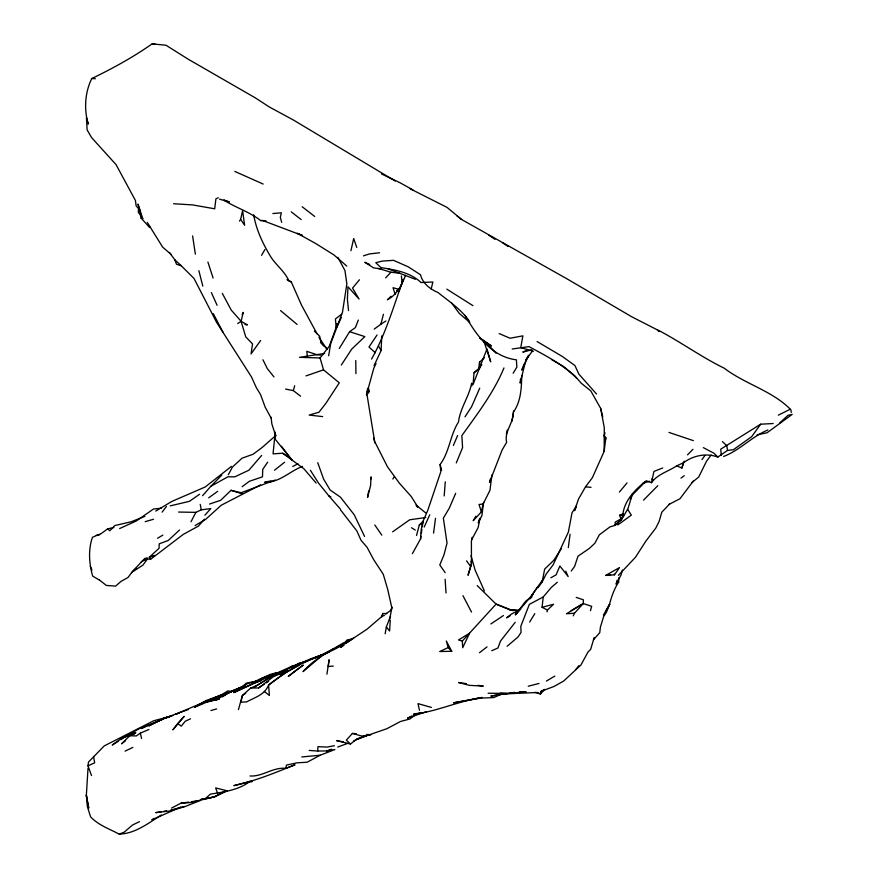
<?xml version="1.0" encoding="UTF-8"?>
<svg xmlns="http://www.w3.org/2000/svg" width="878" height="878" viewBox="0 0 878 878"><rect width="100%" height="100%" fill="white"/><g stroke="black" fill="none" stroke-linecap="round" stroke-linejoin="round"><path stroke-width="1.32" d="M576.144 507.133L574.508 510.7L578.58 498.913L585.494 486.884L592.354 477.72L604.152 451.38L604.284 427.674L600.673 408.424L590.817 390.929L581.082 383.071L574.805 375.839L563.358 366.335L551.56 359.585M521.762 375.411C521.433 388.109 521.027 401.301 513.432 412.111C513.685 422.966 504.082 431.383 506.639 442.347L502.106 450.008L489.529 482.351L490.55 478.598M88.009 768.206L86.318 795.94L88.744 808.144L86.362 794.963L87.35 806.586L90.599 816.858C98.248 825.1 109.377 828.898 119.123 834.1C134.883 833.826 148.437 823.158 161.343 814.993M573.224 615.851L574.475 613.217L583.277 603.537L583.387 599.806L576.209 597.402M149.644 226.283L149.6 227.468L141.062 218.051L140.787 214.43M275.242 432.097L273.058 453.849L282.672 453.235L288.269 456.549M374.061 365.665L381.096 350.552L381.787 335.923M309.199 750.427L317.682 751.041L317.957 746.64L327.044 747.09L334.397 745.707M390.249 620.428L389.602 630.997L386.342 626.914L390.49 616.466M412.397 553.645L420.562 538.862L421.264 529.204L423.075 521.214L427.718 510.524L440.822 471.695L440.119 464.484C449.58 451.83 450.008 435.214 458.503 422.011C460.16 408.072 469.104 396.669 471.651 383.159L471.98 385.771M444.18 495.949L445.278 481.846M520.5 378.989L520.171 383.071L525.823 360.123M481.792 364.568L479.64 368.014L474.043 372.766L473.033 384.586L487.005 348.895M571.249 571.051L574.618 566.442L577.998 556.191L589.412 548.355L594.779 543.35L599.345 534.823L609.958 526.888L615.346 525.296L615.149 522.158L621.009 518.876L623.523 515.913L622.963 513.773C624.774 499.911 635.694 489.013 646.274 480.782L651.476 482.691L653.923 471.442L662.758 467.952M542.066 607.302L553.557 604.251L547.444 610.056L542.066 607.302L543.23 596.963L551.263 587.503L557.332 582.246M336.768 323.576L336.351 326.967L329.294 346.217L320.064 357.972L299.508 357.335L324.619 353.45M474.043 372.766L478.762 368.771L479.575 362.098L484.393 357.719M604.152 451.38L605.82 437.694L604.196 435.378L605.03 432.821M491.932 474.91L489.979 490.242L483.098 504.038L481.363 511.918L473.198 520.709L475.843 516.264M91.51 775.548L87.987 765.868L88.491 762.071L104.219 745.927L153.716 720.75L169.992 716.448L166.271 717.952M433.567 533.111L435.51 518.316M483.613 502.392L481.868 515.759L478.269 522.772L479.322 519.074M568.318 547.609L570.063 534.252M141.062 218.051L142.752 218.754L138.461 212.41L139.141 207.493M420.562 538.862L420.957 536.151M421.341 533.429L421.912 529.357M422.307 526.646L423.075 521.214L419.322 524.978L416.523 535.481M326.923 674.205L329.107 659.718L328.218 666.479L333.267 666.095M618.31 522.322L617.892 524.912L631.337 515.112L627.671 509.394M605.392 440.372L605.82 437.694M328.657 355.766L330.765 343.353L342.453 312.414L346.865 283.879L344.933 270.512L337.789 257.298M368.683 490.956L367.586 497.376L370.56 485.666L371.098 476.831L370.659 479.399M385.179 633.762L386.342 626.914M511.841 421.374L513.652 410.937M538.148 587.623L542.121 581.993L544.678 569.087L553.755 560.351L561.514 548.487M367.586 388.756L366.51 394.716L369.265 391.401L368.321 387.637M472.144 537.259L471.398 541.265L471.464 563.819L468.106 575.068L471.464 563.819L471.036 561.174M249.978 775.976C262.544 776.898 272.959 766.933 285.844 768.349L286.458 765.111L296.863 762.85L307.179 762.214L320.097 755.245L334.891 749.549L326.638 750.92L317.682 751.041M479.97 518.163L478.17 527.513L471.629 539.827M389.448 620.044L391.895 608.004L387.626 589.061L383.247 574.234L373.644 559.604L367.125 547.378L361.012 540.288L356.896 530.981L340.62 509.975M543.91 689.823L541.057 691.337L540.475 693.982L534.724 692.336M240.627 219.401L242.591 210.643L244.622 225.284L240.627 219.401L239.442 221.124M506.365 434.039L507.264 430.033M350.937 250.691L353.691 238.553L356.775 247.398M547.027 611.867L547.444 610.056M618.628 577.856L618.672 581.949L616.202 584.024L617.102 580.182M260.623 340.499L251.064 353.9L252.546 343.935L245.719 336.845L241.099 321.282L243.261 312.359L242.152 314.598M431.153 289.005L432.898 282.003L421.034 282.54C410.213 272.29 395.111 269.842 380.953 267.614L375.784 262.709L382.402 261.073L393.531 260.338L408.27 266.846L420.54 274.781C422.636 283.462 430.077 289.136 437.946 292.473C448.976 301.341 461.301 309.429 469.368 321.282M374.204 329.118L380.854 324.223L383.434 314.28M609.409 604.701C611.428 596.722 614.216 588.908 618.672 581.949M622.414 569.987L620.998 575.09L616.202 584.024M238.443 709.567L242.383 695.508L250.68 688.045L256.947 685.389L277.459 672.833L291.156 666.611L309.034 660.091M344.044 645.198L340.785 647.47L346.667 640.435L353.538 638.24L345.098 643.739L367.004 629.219L382.04 616.301L382.83 613.492L386.704 613.557M300.594 396.187L293.307 390.589L294.69 385.738M590.444 610.682L591.695 606.358L583.277 603.537L571.161 610.671M651.476 482.691C657.446 474.164 668.29 471.519 676.609 465.911L681.888 468.007L683.424 462.75C693.148 455.528 706.34 452.708 717.798 457.076L727.489 450.447L733.415 449.69L751.678 436.651L760.666 424.195L773.189 423.525M594.23 637.439L590.62 649.435L587.997 652.025L580.907 665.03L563.676 681.032L554.117 686.42L541.057 691.337M681.888 468.007L684.171 461.137M369.265 391.401L366.51 394.716L373.743 368.42L376.047 363.437M403.211 279.533C393.662 306.356 385.552 334.178 371.548 359.08M381.513 617.245L382.83 613.492M398.941 291.266L403.221 279.423M524.21 363.843L521.806 370.099L528.622 355.711M630.349 499.494L632.621 493.59M358.323 320.075L355.381 327.582L349.62 331.686L339.27 348.478M391.028 296.27L387.341 299.804C396.834 294.909 401.948 284.9 405.526 275.264M603.449 615.028L609.672 604.251L606.511 612.021L603.581 616.718L600.42 627.068L599.751 632.676L593.44 639.821M456.286 462.915L462.574 447.626L461.861 435.62C477.292 413.999 493.71 392.685 503.972 367.937M453.377 445.42L457.614 435.51M455.682 493.271L449.262 508.219L443.346 518.174L447.034 543.043L444.038 554.698L439.779 564.949L445.179 572.665M479.739 388.153L471.585 406.723L465 416.852M424.195 527.063L429.737 514.815M341.322 317.54L336.296 328.328L335.407 318.977L341.52 314.302M542.121 581.993L546.27 573.916L553.14 564.828L568.351 532.134L572.017 512.851L576.33 505.882M191.009 521.73L195.893 512.357L201.303 509.811L210.797 508.614L204.892 515.21M228.302 474.779L232.44 467.074L242.032 458.184L253.018 454.288L262.138 447.495L275.527 435.707M395.254 181.044L293.417 120.023L269.327 106.984L255.586 98.029L188.627 59.452L165.931 45.206L152.092 43.9C133.017 57.289 112.823 68.341 91.828 78.526C84.87 92.234 83.882 109.487 88.25 124.105L86.724 118.585M605.963 610.901L609.672 604.251M528.501 355.338L526.076 359.629L532.32 351.189M341.333 365.018L351.705 349.115L364.842 336.614L349.62 331.686M261.578 255.322L264.947 249.517M615.346 525.296L621.569 519.6L627.968 508.636L631.995 495.39L645.462 481.539M392.29 607.28L390.238 610.77L385.508 614.084M513.147 373.238L516.879 367.114L516.396 359.837C491.559 356.698 476.534 335.462 465.022 315.334M529.643 622.041L534.801 613.645M392.828 479.037L394.31 476.776M693.269 481.1L679.934 498.759L668.915 504.455M245.741 693.17L242.383 695.508L240.967 702.148L246.542 701.928C254.861 697.417 264.761 694.838 268.591 685.049C284.187 672.372 301.944 662.561 320.646 655.295L315.641 657.809L334.046 648.612M377.046 334.957L368.979 347.04L375.323 352.758M267.669 462.157L262.763 469.335L262.467 476.831L249.297 481.32L242.087 486.741M537.775 586.614L531.366 595.975L515.397 614.765L519.063 610.781M614.49 574.827L619.506 567.561L605.699 575.43L614.49 574.827L614.304 574.08M701.983 459.589L704.858 455.539M542.209 580.468L531.366 595.975L533.198 593.967M711.125 455.024L706.494 461.279L698.712 477.028L691.546 482.889M162.09 512.159L166.458 506.419M515.397 614.765L525.735 601.178L531.783 596.612M177.663 723.582L172.856 729.859L184.15 716.371L177.663 723.582L181.274 726.139L185.269 721.244L190.493 718.797M575.792 669.519L578.843 665.689M359.442 279.775L352.539 288.105L359.058 299.036L347.973 286.788L347.403 299.332L348.533 310.603M515.21 622.282L500.46 641.138L497.958 647.997L491.735 650.708M619.418 492.042L627.024 482.933M669.694 503.917L661.836 512.159L659.082 521.51L655.833 528.018L645.934 541.013L635.485 557.256L618.419 575.353M261.633 455.419L248.968 470.158L234.865 476.831L227.885 476.809L210.841 486.28L202.555 495.73M204.497 519.172L198.461 526.065L183.217 534.439L150.621 559.275L144.683 558.584L132.71 571.183L128.045 577.461L120.879 581.488L115.644 586.098L106.37 585.472L99.499 580.051M356.325 733.701L352.385 733.426L346.338 740.143L350.476 744.028L356.622 739.199L367.224 735.248M462.333 641.05L458.514 639.963L469.521 633.247L462.695 647.734L462.333 641.05L496.07 604.119L513.202 610.693M530.049 598.84L531.87 596.842M385.651 277.887L390.962 272.202M131.459 572.763L136.123 568.428M544.854 689.318L540.475 693.982L538.554 692.983M210.841 486.28L221.805 475.086M687.54 454.837L692.961 449.316M643.541 500.131L657.765 485.721M133.675 734.359L135.684 732.79L129.768 735.764L121.57 743.82L125.609 740.67M231.046 490.308L242.328 493.952L241.11 492.734L231.046 490.308L220.641 500.306L209.502 504.06M396.571 290.969L398.414 289.202L393.026 287.688L395.133 294.382M324.004 654.099L310.384 658.928L295.897 665.557L291.156 666.611L292.835 666.885L299.332 663.033L305.544 662.308M150.621 559.275L149.282 557.234L159.083 548.267L159.203 543.822L168.203 540.508L179.551 529.994M779.796 422.823L788.038 415.305L792.197 414.383L767.032 432.777L757.099 434.84M217.623 793.273L215.648 787.917L227.292 790.826L214.353 796.895L200.897 799.441L205.167 798.793L210.424 794.129C224.077 791.89 238.75 790.112 249.978 781.365L252.392 781.464L247.3 782.528M478.762 368.771L479.64 368.014L479.575 362.098M507.122 646.274L518.075 636.934L521.06 632.412L520.819 626.255L529.357 604.371L543.23 596.963M231.419 466.394L205.211 486.983L171.847 501.426L155.746 511.073M274.485 470.213L284.604 462.234M416.359 713.946L409.938 718.972L400.522 721.475L386.847 728.718L356.622 739.199M614.589 525.066L621.569 519.6M479.509 652.716L487.027 646.877M250.68 688.045L258.626 687.946L273.212 676.817L287.775 670.265L279.83 674.655M680.955 478.115L684.269 475.689M113.855 527.513L107.753 528.819L101.332 533.495L92.453 537.314C88.107 549.694 89.084 563.632 92.673 576.1L99.39 580.095M208.69 497.826L217.722 491.296M392.642 531.816L409.664 519.798L425.709 517.515M148.887 729.519L140.348 733.119L136.364 735.929L129.768 735.764M199.558 494.259L189.45 501.327L170.277 505.86M254.708 686.947L277.459 672.833L233.943 692.555L247.442 683.545L259.723 680.198L233.943 692.555L238.509 690.042M237.718 323.576L241.099 321.282L247.42 324.893L244.995 324.564M490.879 623.951L503.412 615.544M154.067 818.406L151.839 819.898L180.648 807.101M258.626 687.946L264.168 684.28M266.385 682.81L268.591 681.35M222.452 696.836L230.113 691.875L245.028 685.883M133.555 571.183L142.927 565.125L147.515 558.902L141.259 561.69M380.854 324.223L385.892 320.997M118.662 741.01L112.208 745.049L122.229 737.838L135.684 732.79L125.115 736.96L120.813 739.66M760.666 424.195L720.706 449.185L721.299 455.221M583.277 603.537L566.464 613.777L574.475 613.217M195.059 525.582L205.847 519.194L221.212 505.256L260.59 484.875M546.423 681.054L554.819 676.104M157.546 538.225L162.825 535.141M510.096 615.807L506.595 617.838L511.49 614.018L520.643 609.398M515.924 612.416L518.25 611.066M225.207 694.476L194.609 707.196L206.286 700.468L230.541 691.644M270.589 676.795L277.459 672.833M230.113 691.875L215.187 700.326L219.182 698.965L207.537 701.95M338.688 647.207L343.397 644.551M550.846 577.79L556.081 574.86L559.879 566.003L568.165 576.561L565.75 571.183M298.838 665.37L285.328 672.833L268.591 685.049L269.403 695.475L264.333 691.469M419.322 524.978L421.528 523.782M225.942 790.694L214.353 796.895L190.12 802.602L180.89 803.238L171.594 808.045M790.178 409.258L778.314 415.162M222.749 792.45L214.353 796.895L205.167 798.793M292.736 466.514L297.949 463.76M344.417 643.651C329.404 651.026 314.247 658.862 303.02 671.626L322.863 654.966L343.046 643.113L346.733 641.741M767.877 429.979C751.809 436.585 739.891 450.238 723.615 456.472M411.925 715.91L407.524 718.16L426.456 711.663M133.434 732.735L125.115 736.96L138.834 728.872L163.791 718.95M141.753 728.499L164.153 718.248L188.254 709.567M241.944 687.77L244.216 686.64M302.515 466.383C289.51 471.332 279.325 482.812 264.519 482.362L271.137 480.804M337.514 647.865L322.863 654.966L328.998 652.091M139.47 821.654L132.545 824.991L124.028 832.289L119.123 834.1M194.609 707.196L202.566 703.388M125.082 751.129L132.874 747.43M119.649 528.545L136.211 521.016L153.507 509.01L161.387 508.197M252.315 682.733L270.117 674.447L277.481 672.537L268.009 676.62M448.164 647.58L439.702 651.52L451.742 651.289L446.32 640.995L448.164 647.58L451.742 651.289M676.609 465.911L683.424 462.75M244.479 685.839L209.425 701.182L219.182 698.965M152.41 556.553L154.89 555.412L149.282 557.234M292.835 666.885L303.942 661.76M87.987 765.868L94.67 762.806L93.54 756.496M227.611 693.379L244.534 685.905M526.372 350.498L522.794 352.111L531.925 349.751M208.393 700.677L241.999 686.815L246.411 683.15L257.122 681.119M621.009 518.876L619.528 515.298L622.963 513.773M520.336 609.321L517.844 610.419L509.909 609.87L496.07 604.119L477.226 585.593M218.282 197.769L215.9 198.823L214.704 208.799L192.414 204.892L173.581 203.729M295.897 665.557L273.826 674.886L278.93 673.349M347.611 743.403L337.756 747.024M353.724 740.878L367.18 735.314M305.182 661.847L322.709 654.801M253.127 682.415L260.557 679.484M144.881 516.374L131.206 521.773L114.842 525.538L109.75 530.795L107.753 528.819M285.844 768.349L295.03 764.771C275.044 772.783 254.971 781.113 233.866 785.634L249.978 781.365M275.187 480.036L241.11 492.734M256.069 681.591L259.723 680.198M382.04 616.301L384.454 615.401M277.481 672.537L261.435 678.398L253.731 683.227L261.007 680.669M253.391 682.7L257.188 681.317M326.638 750.92L331.577 749.186M306.005 375.894L323.532 369.836L339.292 382.841L325.793 403.452L318.933 412.254L309.155 415.064L322.676 416.611M179.013 713.155L175.117 714.44L221.651 694.728L227.797 690.92L231.693 691.513M227.468 692.83L238.443 689.285M363.492 255.849L369.484 253.918L379.548 252.787M144.683 558.584L147.23 557.793M169.992 716.448L164.153 718.248L149.008 725.81L164.153 718.248L172.845 715.57M642.455 483.46L649.654 481.243M184.523 806.465L170.541 810.153M145.177 521.675L153.529 519.249M210.918 710.532L216.625 708.919M528.227 686.212L539.07 683.468M421.199 712.563L413.406 714.319C436.959 711.509 458.733 701.006 482.154 697.483M468.929 699.985L482.143 697.472M291.156 666.611L293.603 666.172M467.612 700.238L453.531 702.795L480.914 698.065L493.71 697.604L501.557 694.092L490.802 696.111L514.618 692.336M161.146 811.733L155.779 812.633L169.487 811.052L185.236 806.487L200.524 800.407L191.36 801.724M163.835 811.283L166.513 810.833M96.284 535.328L99.785 534.746M512.192 349.016L528.94 346.634C545.776 355.59 562.985 364.535 576.616 378.166M605.699 575.43L610.616 574.662M180.89 803.238L188.748 802.108M502.874 693.927L526.131 691.776L519.809 691.623M483.098 504.038L479.048 504.477L481.363 511.918M346.667 640.435L350.41 640.04M301.769 756.957L320.097 755.245M272.871 213.53L281.377 212.794L280.312 217.327L281.673 222.364M502.874 694.015L537.588 692.49M228.96 201.742L223.78 200.019C235.699 207.801 249.495 211.708 260.601 220.554L262.577 220.466L302.339 235.491M488.091 693.247L506.847 693.411L500.12 693.192M178.618 512.05L195.893 512.357M91.828 78.526L95.34 78.724M260.601 220.554L265.99 220.872M509.909 609.87L519.085 610.473M366.828 734.447L370.757 734.732L361.813 736.06L352.385 733.426M585.494 486.884L591.026 487.312M320.689 355.074L316.695 354.657L306.806 351.321L307.322 356.194M399.918 273.267L390.732 272.202L378.33 268.383M152.092 43.9L155.658 44.35M466.383 683.655L458.579 682.524L469.335 685.345L483.295 686.102L478.093 685.345M619.528 515.298L623.523 515.913M381.7 269.107L373.534 267.845L364.798 262.27L369.715 264.498M343.441 741.899L336.691 740.659L350.476 744.028M285.602 389.086L293.307 390.589M431.394 707.416L417.983 703.629L419.464 710.269M533.473 351.266L520.753 347.644L522.882 335.857L510.019 338.228L499.176 333.596M219.533 199.174L229.224 201.973M271.269 418.334L265.167 407.14L260.546 394.529L256.277 387.549L251.481 376.936L216.603 322.369L194.016 278.458L181.241 265.738L176.467 264.223L174.832 259.811L169.432 252.447M668.97 432.426L693.368 440.624M415.404 279.303L388.197 268.887M409.927 188.649L447.067 207.406L461.619 219.511L567.001 278.853L631.853 316.848L656.931 329.667L658.906 331.544M302.295 235.392L297.258 233.296L315.476 243.382L333.892 254.905L346.788 266.089M381.524 173.965L399.83 182.635L412.847 189.867M234.788 171.408L263.159 184.051M291.342 282.047L287.227 279.676L291.342 282.047L301.527 305.138L317.068 333.827M703.377 447.648L714.11 453.322L717.798 457.076M310.395 470.279L318.44 482.966L328.8 495.829L330.841 496.915M537.106 341.564L562.293 356.446L574.903 365.522L578.876 374.127L596.513 393.992M411.475 527.755L415.316 530.06M657.578 329.854C680.472 341.751 701.116 356.94 724.24 368.2C745.181 384.235 772.574 390.842 790.913 409.839L791.254 412.43M472.902 305.632L446.825 289.147M502.6 242.822L508.142 246.509M488.87 235.26L494.994 239.321M171.331 254.576L162.693 247.179L147.274 222.386M282.672 453.235L303.909 468.775L316.168 483.109M280.565 310.592L297.093 324.432M302.175 206.747L314.697 216.46M291.276 211.861L301.165 219.588M456.747 215.67L461.619 219.511M425.687 512.906L416.106 505.091L417.544 507.155M469.774 322.38L459.337 313.512L451.742 303.162M651.882 478.927L653.254 480.134M174.832 259.811L181.241 265.738M722.418 441.579L726.852 445.783L727.489 450.447M314.412 331.127L319.658 336.164L321.052 342.782L323.697 345.921M321.052 342.782L327.659 349.159M487.773 344.121L496.015 353.252M241.099 321.282L231.287 310.143L222.321 293.428M281.509 446.287L292.176 460.39L274.869 438.737L275.44 434.193L275.846 436.037M328.8 495.829L340.39 509.086M273.969 376.914L267.318 368.639L262.939 359.771M326.868 349.279L318.923 337.207M466.547 560.844L470.63 566.475M374.796 524.989L381.809 535.141M417.621 506.694L411.255 496.542L399.249 483.043L387.439 466.723L374.643 441.458L366.85 393.673M222.968 332.136L213.299 313.655M378.517 345.998L381.096 350.552M462.958 595.679L471.53 612.087M90.28 566.508L91.992 569.987M364.568 536.469L354.262 514.826L340.423 497.135L330.139 490.034L323.664 479.201L317.748 462.717M288.895 280.905C284.593 270.72 274.638 264.322 269.392 254.499C262.138 242.229 256.069 228.96 253.698 214.825M211.378 292.604L217.085 305.27M484.415 590.96L475.141 570.151L471.025 555.785M484.03 341.575L490.692 361.835L487.367 350.19M207.91 262.061L213.091 278.063M275.659 435.773L271.84 423.865L271.104 417.269M139.536 208.744L142.752 218.754M320.064 357.972L323.532 369.836M373.622 437.946L375.005 442.995M140.667 214.32L138.022 204.058L139.701 209.886L136.134 205.869L135.442 200.502L116.061 164.636L91.586 137.594L87.131 129.911L86.428 117.487M198.856 270.665L202.807 286.107M440.119 464.484L441.601 470.367M600.673 408.424L602.758 416.841M140.348 733.119L141.567 738.442M200.228 504.4L201.303 509.811M604.196 435.378L604.591 437.913M192.6 235.941L195.377 254.17M401.4 275.911L402.135 283.759M445.113 579.293L446.035 592.979M138.395 209.008L138.461 212.41M355.777 360.507L355.919 373.633M294.218 671.648L288.313 676.367L303.283 665.063L294.218 671.648M491.23 345.877L479.651 337.821L491.23 345.877"/></g></svg>
